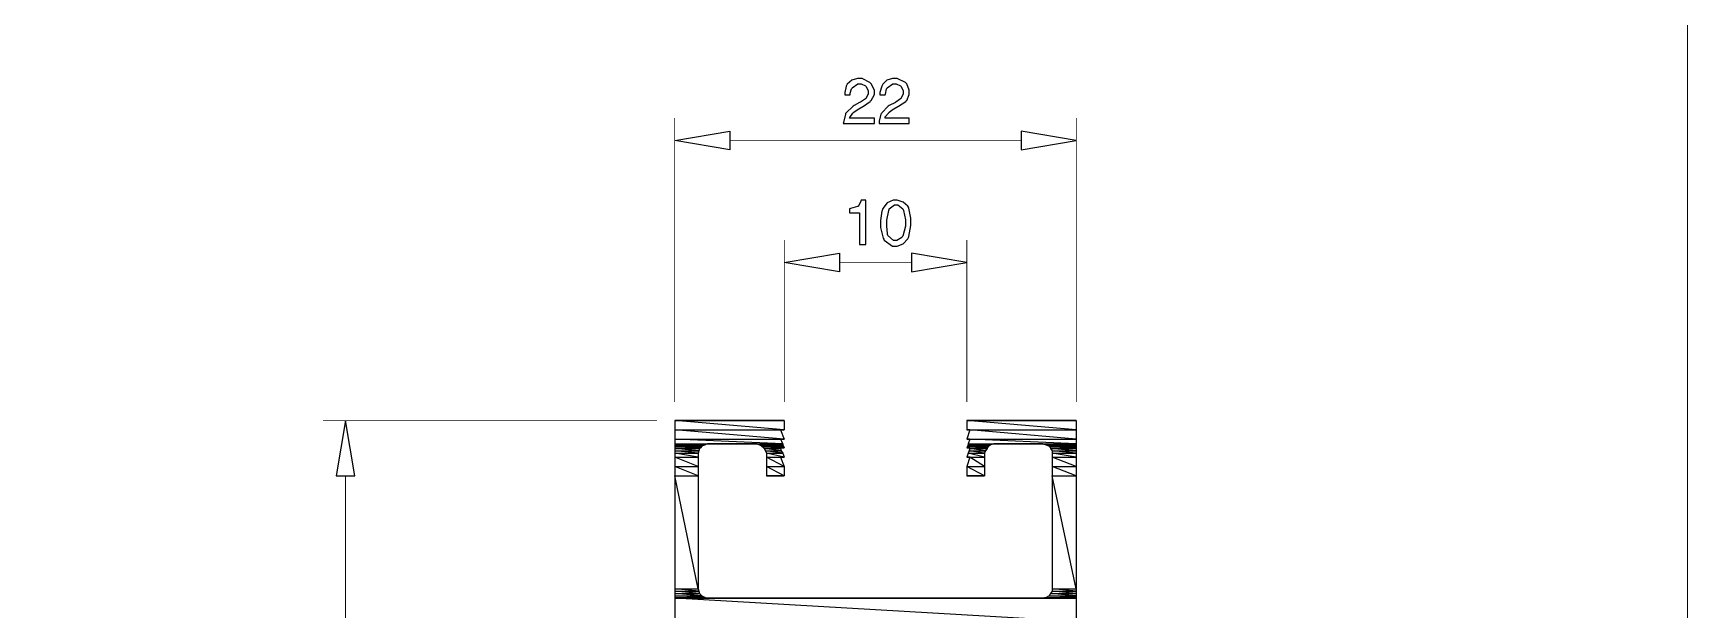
# Model space of a CAD drawing. Extents: x 0 to 8.2, y 0 to 11.7.
# Drawn here: x 4.681 to 8.238, y 6.234 to 7.474 of the extents above; entities that cross this region are included whole.
import ezdxf

# ---------------------------------------------------------------- set-up
doc = ezdxf.new("R2010")
doc.units = 0
doc.layers.get('0').update_dxf_attribs({"linetype": 'CONTINUOUS'})

msp = doc.modelspace()

# ---------------------------------------------------------------- linework, layer by layer
at = {"color": 0, "const_width": 0.00167}
msp.add_lwpolyline([(8.23676, 0.00667), (0.00168, 0.00667), (0.00168, 11.6866), (8.23676, 11.6866), (8.23676, 0.00667)], close=True, dxfattribs=at)
at = {"color": 0}
for points in [[(6.42219, 7.27989), (6.48893, 7.27989), (6.48893, 7.29156), (6.43554, 7.29156), (6.43593, 7.29281), (6.44299, 7.3024), (6.44385, 7.30322), (6.44467, 7.3041), (6.45426, 7.31076), (6.45551, 7.31158), (6.46386, 7.31657), (6.46593, 7.31743), (6.47976, 7.32742), (6.48063, 7.32824), (6.48188, 7.32949), (6.48893, 7.34239), (6.48893, 7.34668), (6.48893, 7.35167), (6.48188, 7.3654), (6.48063, 7.36664), (6.47939, 7.36833), (6.46272, 7.37668), (6.45719, 7.37668), (6.45301, 7.37668), (6.44049, 7.37294), (6.4305, 7.36421), (6.42888, 7.36165), (6.42844, 7.3604), (6.42551, 7.3464), (6.42551, 7.34169), (6.43718, 7.34169), (6.43718, 7.34506), (6.44011, 7.35417), (6.44054, 7.35499), (6.44135, 7.35667), (6.45324, 7.36501), (6.45719, 7.36501), (6.46056, 7.36501), (6.46978, 7.36089), (6.47065, 7.36003), (6.47146, 7.35921), (6.47564, 7.34983), (6.47564, 7.34668), (6.47564, 7.34332), (6.47146, 7.33453), (6.47065, 7.33322), (6.46978, 7.33285), (6.45882, 7.32574), (6.45719, 7.32487), (6.44553, 7.31825), (6.44342, 7.317), (6.428, 7.30285), (6.42719, 7.30154), (6.42676, 7.29992), (6.42258, 7.28201), (6.42219, 7.27989)], [(6.49897, 7.27989), (6.56407, 7.27989), (6.56407, 7.29156), (6.51232, 7.29156), (6.51232, 7.29449), (6.51937, 7.3024), (6.52061, 7.30322), (6.521, 7.3041), (6.5294, 7.31076), (6.53071, 7.31158), (6.53907, 7.31657), (6.54113, 7.31743), (6.55653, 7.32742), (6.5574, 7.32824), (6.55865, 7.32949), (6.56407, 7.34239), (6.56407, 7.34668), (6.56407, 7.35167), (6.55865, 7.3654), (6.5574, 7.36664), (6.55615, 7.36833), (6.53831, 7.37668), (6.53239, 7.37668), (6.52821, 7.37668), (6.51585, 7.37294), (6.50689, 7.36421), (6.50564, 7.36165), (6.50478, 7.3604), (6.50065, 7.3464), (6.50065, 7.34169), (6.51232, 7.34169), (6.51269, 7.34293), (6.51519, 7.35417), (6.51563, 7.35499), (6.51644, 7.35667), (6.52838, 7.36501), (6.53239, 7.36501), (6.53569, 7.36501), (6.54486, 7.36089), (6.54574, 7.36003), (6.54656, 7.35921), (6.55072, 7.34983), (6.55072, 7.34668), (6.55072, 7.34332), (6.54656, 7.33453), (6.54574, 7.33322), (6.54531, 7.33285), (6.53532, 7.32574), (6.53407, 7.32487), (6.52061, 7.31825), (6.5185, 7.317), (6.50478, 7.30285), (6.50396, 7.30154), (6.5031, 7.29992), (6.49897, 7.28494), (6.49897, 7.27989)], [(6.17844, 7.26324), (6.17844, 7.22314), (6.0599, 7.24311), (6.17844, 7.26324)], [(6.80447, 7.26324), (6.80447, 7.22314), (6.92301, 7.24311), (6.80447, 7.26324)], [(6.45719, 7.088), (6.45719, 7.01958), (6.47065, 7.01958), (6.47065, 7.11469), (6.4605, 7.11469), (6.46007, 7.11307), (6.45464, 7.10178), (6.45383, 7.10135), (6.45258, 7.10097), (6.43761, 7.09679), (6.43554, 7.09636), (6.43554, 7.088), (6.45719, 7.088)], [(6.53407, 7.11469), (6.52968, 7.11469), (6.51665, 7.10949), (6.50689, 7.09679), (6.50564, 7.09304), (6.50521, 7.09142), (6.50228, 7.0714), (6.50228, 7.06467), (6.50228, 7.05632), (6.50771, 7.03336), (6.50896, 7.03125), (6.51019, 7.02875), (6.5281, 7.01628), (6.53407, 7.01628), (6.53819, 7.01628), (6.55072, 7.02106), (6.56071, 7.03168), (6.56239, 7.03456), (6.56321, 7.03668), (6.56739, 7.06022), (6.56739, 7.06803), (6.56739, 7.07596), (6.56321, 7.0976), (6.56239, 7.09967), (6.56071, 7.10221), (6.55072, 7.11094), (6.53819, 7.11469), (6.53407, 7.11469)], [(6.53407, 7.02794), (6.52983, 7.02794), (6.51812, 7.03917), (6.51731, 7.04124), (6.51687, 7.04292), (6.51563, 7.05925), (6.51563, 7.06467), (6.51563, 7.07221), (6.51975, 7.09304), (6.52061, 7.09467), (6.521, 7.09636), (6.53207, 7.10471), (6.53575, 7.10471), (6.5395, 7.10471), (6.55029, 7.09636), (6.55072, 7.09467), (6.55154, 7.09261), (6.55572, 7.07292), (6.55572, 7.06635), (6.55572, 7.05886), (6.54986, 7.03749), (6.54904, 7.03624), (6.54818, 7.035), (6.5376, 7.02794), (6.53407, 7.02794)], [(6.41385, 7.00125), (6.41385, 6.96115), (6.29531, 6.98122), (6.41385, 7.00125)], [(6.56907, 7.00125), (6.56907, 6.96115), (6.68761, 6.98122), (6.56907, 7.00125)], [(5.33208, 6.5224), (5.37207, 6.5224), (5.35211, 6.64085), (5.33208, 6.5224)], [(6.0599, 6.64085), (6.29531, 6.64085), (6.0599, 6.64085)], [(6.0599, 6.64085), (6.0599, 6.62082), (6.29531, 6.62082), (6.0599, 6.64085)], [(6.0599, 6.64085), (6.29531, 6.64085), (6.29531, 6.62082), (6.0599, 6.64085)], [(6.0599, 6.62082), (6.0599, 6.60075), (6.29531, 6.60075), (6.0599, 6.62082)], [(6.0599, 6.62082), (6.287, 6.62082), (6.29531, 6.60075), (6.0599, 6.62082)], [(6.287, 6.62082), (6.29531, 6.62082), (6.287, 6.62082)], [(6.68761, 6.64085), (6.92301, 6.64085), (6.68761, 6.64085)], [(6.68761, 6.64085), (6.68761, 6.62082), (6.92301, 6.62082), (6.68761, 6.64085)], [(6.68761, 6.64085), (6.92301, 6.64085), (6.92301, 6.62082), (6.68761, 6.64085)], [(6.68761, 6.62082), (6.69428, 6.62082), (6.68761, 6.62082)], [(6.69428, 6.62082), (6.68761, 6.60075), (6.92301, 6.60075), (6.69428, 6.62082)], [(6.69428, 6.62082), (6.92301, 6.62082), (6.92301, 6.60075), (6.69428, 6.62082)], [(6.0599, 6.60075), (6.0599, 6.59071), (6.29199, 6.59071), (6.0599, 6.60075)], [(6.0599, 6.60075), (6.287, 6.60075), (6.29199, 6.59071), (6.0599, 6.60075)], [(6.0599, 6.59071), (6.0599, 6.58908), (6.125, 6.58908), (6.0599, 6.59071)], [(6.0599, 6.59071), (6.12999, 6.59071), (6.125, 6.58908), (6.0599, 6.59071)], [(6.0599, 6.58908), (6.0599, 6.58572), (6.11833, 6.58572), (6.0599, 6.58908)], [(6.0599, 6.58908), (6.125, 6.58908), (6.11833, 6.58572), (6.0599, 6.58908)], [(6.0599, 6.58572), (6.0599, 6.58242), (6.11501, 6.58242), (6.0599, 6.58572)], [(6.0599, 6.58572), (6.11833, 6.58572), (6.11501, 6.58242), (6.0599, 6.58572)], [(6.0599, 6.58242), (6.0599, 6.58074), (6.11333, 6.58074), (6.0599, 6.58242)], [(6.0599, 6.58242), (6.11501, 6.58242), (6.11333, 6.58074), (6.0599, 6.58242)], [(6.0599, 6.58074), (6.0599, 6.57574), (6.11165, 6.57574), (6.0599, 6.58074)], [(6.0599, 6.58074), (6.11333, 6.58074), (6.11165, 6.57574), (6.0599, 6.58074)], [(6.12999, 6.59071), (6.23687, 6.59071), (6.12999, 6.59071)], [(6.23687, 6.59071), (6.24186, 6.58908), (6.29199, 6.58908), (6.23687, 6.59071)], [(6.23687, 6.59071), (6.29199, 6.59071), (6.29199, 6.58908), (6.23687, 6.59071)], [(6.24186, 6.58908), (6.24685, 6.58572), (6.29362, 6.58572), (6.24186, 6.58908)], [(6.24186, 6.58908), (6.29199, 6.58908), (6.29362, 6.58572), (6.24186, 6.58908)], [(6.24685, 6.58572), (6.2519, 6.58242), (6.29531, 6.58242), (6.24685, 6.58572)], [(6.24685, 6.58572), (6.29362, 6.58572), (6.29531, 6.58242), (6.24685, 6.58572)], [(6.2519, 6.58242), (6.2519, 6.58074), (6.287, 6.58074), (6.2519, 6.58242)], [(6.2519, 6.58242), (6.287, 6.58242), (6.287, 6.58074), (6.2519, 6.58242)], [(6.2519, 6.58074), (6.25521, 6.57574), (6.28863, 6.57574), (6.2519, 6.58074)], [(6.2519, 6.58074), (6.287, 6.58074), (6.28863, 6.57574), (6.2519, 6.58074)], [(6.287, 6.60075), (6.29531, 6.60075), (6.287, 6.60075)], [(6.287, 6.58242), (6.29531, 6.58242), (6.287, 6.58242)], [(6.68761, 6.60075), (6.69428, 6.60075), (6.68761, 6.60075)], [(6.68929, 6.58572), (6.68761, 6.58242), (6.73107, 6.58242), (6.68929, 6.58572)], [(6.68761, 6.58242), (6.69428, 6.58242), (6.68761, 6.58242)], [(6.69092, 6.58908), (6.68929, 6.58572), (6.73438, 6.58572), (6.69092, 6.58908)], [(6.68929, 6.58572), (6.73438, 6.58572), (6.73107, 6.58242), (6.68929, 6.58572)], [(6.69428, 6.60075), (6.69092, 6.59071), (6.92301, 6.59071), (6.69428, 6.60075)], [(6.69092, 6.59071), (6.69092, 6.58908), (6.73936, 6.58908), (6.69092, 6.59071)], [(6.69092, 6.59071), (6.74604, 6.59071), (6.73936, 6.58908), (6.69092, 6.59071)], [(6.69092, 6.58908), (6.73936, 6.58908), (6.73438, 6.58572), (6.69092, 6.58908)], [(6.69428, 6.58074), (6.6926, 6.57574), (6.72771, 6.57574), (6.69428, 6.58074)], [(6.69428, 6.60075), (6.92301, 6.60075), (6.92301, 6.59071), (6.69428, 6.60075)], [(6.69428, 6.58242), (6.69428, 6.58074), (6.73107, 6.58074), (6.69428, 6.58242)], [(6.69428, 6.58242), (6.73107, 6.58242), (6.73107, 6.58074), (6.69428, 6.58242)], [(6.69428, 6.58074), (6.73107, 6.58074), (6.72771, 6.57574), (6.69428, 6.58074)], [(6.74604, 6.59071), (6.85124, 6.59071), (6.74604, 6.59071)], [(6.85124, 6.59071), (6.85792, 6.58908), (6.92301, 6.58908), (6.85124, 6.59071)], [(6.85124, 6.59071), (6.92301, 6.59071), (6.92301, 6.58908), (6.85124, 6.59071)], [(6.85792, 6.58908), (6.86458, 6.58572), (6.92301, 6.58572), (6.85792, 6.58908)], [(6.85792, 6.58908), (6.92301, 6.58908), (6.92301, 6.58572), (6.85792, 6.58908)], [(6.86458, 6.58572), (6.86789, 6.58242), (6.92301, 6.58242), (6.86458, 6.58572)], [(6.86458, 6.58572), (6.92301, 6.58572), (6.92301, 6.58242), (6.86458, 6.58572)], [(6.86789, 6.58242), (6.86789, 6.58074), (6.92301, 6.58074), (6.86789, 6.58242)], [(6.86789, 6.58242), (6.92301, 6.58242), (6.92301, 6.58074), (6.86789, 6.58242)], [(6.86789, 6.58074), (6.87125, 6.57574), (6.92301, 6.57574), (6.86789, 6.58074)], [(6.86789, 6.58074), (6.92301, 6.58074), (6.92301, 6.57574), (6.86789, 6.58074)], [(6.0599, 6.57574), (6.0599, 6.57075), (6.11003, 6.57075), (6.0599, 6.57574)], [(6.0599, 6.57574), (6.11165, 6.57574), (6.11003, 6.57075), (6.0599, 6.57574)], [(6.0599, 6.57075), (6.0599, 6.56239), (6.11003, 6.56239), (6.0599, 6.57075)], [(6.0599, 6.57075), (6.11003, 6.57075), (6.11003, 6.56239), (6.0599, 6.57075)], [(6.0599, 6.56239), (6.0599, 6.54237), (6.11003, 6.54237), (6.0599, 6.56239)], [(6.0599, 6.56239), (6.11003, 6.56239), (6.11003, 6.54237), (6.0599, 6.56239)], [(6.25521, 6.57574), (6.25689, 6.57075), (6.29199, 6.57075), (6.25521, 6.57574)], [(6.25521, 6.57574), (6.28863, 6.57574), (6.29199, 6.57075), (6.25521, 6.57574)], [(6.25689, 6.57075), (6.25689, 6.56239), (6.29531, 6.56239), (6.25689, 6.57075)], [(6.25689, 6.57075), (6.29199, 6.57075), (6.29531, 6.56239), (6.25689, 6.57075)], [(6.25689, 6.56239), (6.25689, 6.54237), (6.29531, 6.54237), (6.25689, 6.56239)], [(6.25689, 6.56239), (6.287, 6.56239), (6.29531, 6.54237), (6.25689, 6.56239)], [(6.287, 6.56239), (6.29531, 6.56239), (6.287, 6.56239)], [(6.69092, 6.57075), (6.68761, 6.56239), (6.72601, 6.56239), (6.69092, 6.57075)], [(6.68761, 6.56239), (6.69428, 6.56239), (6.68761, 6.56239)], [(6.69428, 6.56239), (6.68761, 6.54237), (6.72601, 6.54237), (6.69428, 6.56239)], [(6.6926, 6.57574), (6.69092, 6.57075), (6.72601, 6.57075), (6.6926, 6.57574)], [(6.69092, 6.57075), (6.72601, 6.57075), (6.72601, 6.56239), (6.69092, 6.57075)], [(6.6926, 6.57574), (6.72771, 6.57574), (6.72601, 6.57075), (6.6926, 6.57574)], [(6.69428, 6.56239), (6.72601, 6.56239), (6.72601, 6.54237), (6.69428, 6.56239)], [(6.87125, 6.57574), (6.87125, 6.57075), (6.92301, 6.57075), (6.87125, 6.57574)], [(6.87125, 6.57574), (6.92301, 6.57574), (6.92301, 6.57075), (6.87125, 6.57574)], [(6.87125, 6.57075), (6.87125, 6.56239), (6.92301, 6.56239), (6.87125, 6.57075)], [(6.87125, 6.57075), (6.92301, 6.57075), (6.92301, 6.56239), (6.87125, 6.57075)], [(6.87125, 6.56239), (6.87125, 6.54237), (6.92301, 6.54237), (6.87125, 6.56239)], [(6.87125, 6.56239), (6.92301, 6.56239), (6.92301, 6.54237), (6.87125, 6.56239)], [(6.0599, 6.54237), (6.0599, 6.5224), (6.11003, 6.5224), (6.0599, 6.54237)], [(6.0599, 6.54237), (6.11003, 6.54237), (6.11003, 6.5224), (6.0599, 6.54237)], [(6.0599, 6.5224), (6.0599, 6.27875), (6.11003, 6.27875), (6.0599, 6.5224)], [(6.0599, 6.5224), (6.11003, 6.5224), (6.11003, 6.27875), (6.0599, 6.5224)], [(6.25689, 6.54237), (6.25689, 6.5224), (6.29531, 6.5224), (6.25689, 6.54237)], [(6.25689, 6.54237), (6.29531, 6.54237), (6.29531, 6.5224), (6.25689, 6.54237)], [(6.25689, 6.5224), (6.29531, 6.5224), (6.25689, 6.5224)], [(6.68761, 6.54237), (6.68761, 6.5224), (6.72601, 6.5224), (6.68761, 6.54237)], [(6.68761, 6.54237), (6.72601, 6.54237), (6.72601, 6.5224), (6.68761, 6.54237)], [(6.68761, 6.5224), (6.72601, 6.5224), (6.68761, 6.5224)], [(6.87125, 6.54237), (6.87125, 6.5224), (6.92301, 6.5224), (6.87125, 6.54237)], [(6.87125, 6.54237), (6.92301, 6.54237), (6.92301, 6.5224), (6.87125, 6.54237)], [(6.87125, 6.5224), (6.87125, 6.27875), (6.92301, 6.27875), (6.87125, 6.5224)], [(6.87125, 6.5224), (6.92301, 6.5224), (6.92301, 6.27875), (6.87125, 6.5224)], [(6.0599, 6.27875), (6.0599, 6.27376), (6.11165, 6.27376), (6.0599, 6.27875)], [(6.0599, 6.27875), (6.11003, 6.27875), (6.11165, 6.27376), (6.0599, 6.27875)], [(6.0599, 6.27376), (6.0599, 6.26878), (6.11333, 6.26878), (6.0599, 6.27376)], [(6.0599, 6.27376), (6.11165, 6.27376), (6.11333, 6.26878), (6.0599, 6.27376)], [(6.0599, 6.26878), (6.0599, 6.26372), (6.11833, 6.26372), (6.0599, 6.26878)], [(6.0599, 6.26878), (6.11333, 6.26878), (6.11833, 6.26372), (6.0599, 6.26878)], [(6.0599, 6.26372), (6.0599, 6.26042), (6.125, 6.26042), (6.0599, 6.26372)], [(6.0599, 6.26372), (6.11833, 6.26372), (6.125, 6.26042), (6.0599, 6.26372)], [(6.0599, 6.26042), (6.0599, 6.25874), (6.12999, 6.25874), (6.0599, 6.26042)], [(6.0599, 6.26042), (6.125, 6.26042), (6.12999, 6.25874), (6.0599, 6.26042)], [(6.85792, 6.26042), (6.85124, 6.25874), (6.92301, 6.25874), (6.85792, 6.26042)], [(6.86458, 6.26372), (6.85792, 6.26042), (6.92301, 6.26042), (6.86458, 6.26372)], [(6.85792, 6.26042), (6.92301, 6.26042), (6.92301, 6.25874), (6.85792, 6.26042)], [(6.86789, 6.26878), (6.86458, 6.26372), (6.92301, 6.26372), (6.86789, 6.26878)], [(6.86458, 6.26372), (6.92301, 6.26372), (6.92301, 6.26042), (6.86458, 6.26372)], [(6.87125, 6.27376), (6.86789, 6.26878), (6.92301, 6.26878), (6.87125, 6.27376)], [(6.86789, 6.26878), (6.92301, 6.26878), (6.92301, 6.26372), (6.86789, 6.26878)], [(6.87125, 6.27875), (6.87125, 6.27376), (6.92301, 6.27376), (6.87125, 6.27875)], [(6.87125, 6.27875), (6.92301, 6.27875), (6.92301, 6.27376), (6.87125, 6.27875)], [(6.87125, 6.27376), (6.92301, 6.27376), (6.92301, 6.26878), (6.87125, 6.27376)], [(6.0599, 6.25874), (6.0599, 6.20865), (6.92301, 6.20865), (6.0599, 6.25874)], [(6.0599, 6.25874), (6.92301, 6.25874), (6.92301, 6.20865), (6.0599, 6.25874)], [(6.12999, 6.25874), (6.49229, 6.25874), (6.12999, 6.25874)], [(6.49229, 6.25874), (6.85124, 6.25874), (6.49229, 6.25874)]]:
    msp.add_lwpolyline(points, close=True, dxfattribs=at)
at = {"color": 0, "const_width": 0.00167}
for points in [[(6.0599, 6.68083), (6.0599, 7.29156)], [(6.92301, 6.68083), (6.92301, 7.29156)], [(6.17844, 7.24311), (6.80447, 7.24311)], [(6.29531, 6.68083), (6.29531, 7.02957)], [(6.68761, 6.68083), (6.68761, 7.02957)], [(6.41385, 6.98122), (6.56907, 6.98122)], [(6.02154, 6.64085), (5.30365, 6.64085)], [(6.0599, 6.64085), (6.29531, 6.64085)], [(6.0599, 4.43164), (6.0599, 6.64085)], [(6.287, 6.62082), (6.29531, 6.60075)], [(6.29531, 6.62082), (6.287, 6.62082)], [(6.29531, 6.64085), (6.29531, 6.62082)], [(6.68761, 6.64085), (6.92301, 6.64085)], [(6.68761, 6.62082), (6.68761, 6.64085)], [(6.69428, 6.62082), (6.68761, 6.62082)], [(6.68761, 6.60075), (6.69428, 6.62082)], [(6.92301, 6.64085), (6.92301, 4.43164)], [(6.12999, 6.59071), (6.125, 6.58908), (6.11833, 6.58572), (6.11333, 6.58074), (6.11165, 6.57574), (6.11003, 6.57075)], [(6.23687, 6.59071), (6.12999, 6.59071)], [(6.25689, 6.57075), (6.25521, 6.57574), (6.2519, 6.58074), (6.24685, 6.58572), (6.24186, 6.58908), (6.23687, 6.59071)], [(6.287, 6.60075), (6.29531, 6.58242)], [(6.29531, 6.60075), (6.287, 6.60075)], [(6.287, 6.58242), (6.29531, 6.56239)], [(6.29531, 6.58242), (6.287, 6.58242)], [(6.69428, 6.60075), (6.68761, 6.60075)], [(6.68761, 6.58242), (6.69428, 6.60075)], [(6.69428, 6.58242), (6.68761, 6.58242)], [(6.68761, 6.56239), (6.69428, 6.58242)], [(6.74604, 6.59071), (6.73936, 6.58908), (6.73438, 6.58572), (6.73107, 6.58074), (6.72771, 6.57574), (6.72601, 6.57075)], [(6.85124, 6.59071), (6.74604, 6.59071)], [(6.87125, 6.57075), (6.87125, 6.57574), (6.86789, 6.58074), (6.86458, 6.58572), (6.85792, 6.58908), (6.85124, 6.59071)], [(6.11003, 6.57075), (6.11003, 6.27875)], [(6.25689, 6.5224), (6.25689, 6.57075)], [(6.287, 6.56239), (6.29531, 6.54237)], [(6.29531, 6.56239), (6.287, 6.56239)], [(6.69428, 6.56239), (6.68761, 6.56239)], [(6.68761, 6.54237), (6.69428, 6.56239)], [(6.72601, 6.57075), (6.72601, 6.5224)], [(6.87125, 6.27875), (6.87125, 6.57075)], [(5.35211, 6.5224), (5.35211, 4.54844)], [(6.29531, 6.5224), (6.25689, 6.5224)], [(6.29531, 6.54237), (6.29531, 6.5224)], [(6.68761, 6.5224), (6.68761, 6.54237)], [(6.72601, 6.5224), (6.68761, 6.5224)], [(6.11003, 6.27875), (6.11165, 6.27376), (6.11333, 6.26878), (6.11833, 6.26372), (6.125, 6.26042), (6.12999, 6.25874)], [(6.85124, 6.25874), (6.85792, 6.26042), (6.86458, 6.26372), (6.86789, 6.26878), (6.87125, 6.27376), (6.87125, 6.27875)], [(6.12999, 6.25874), (6.49229, 6.25874)], [(6.49229, 6.25874), (6.85124, 6.25874)]]:
    msp.add_lwpolyline(points, dxfattribs=at)

doc.saveas('drawing.dxf')
